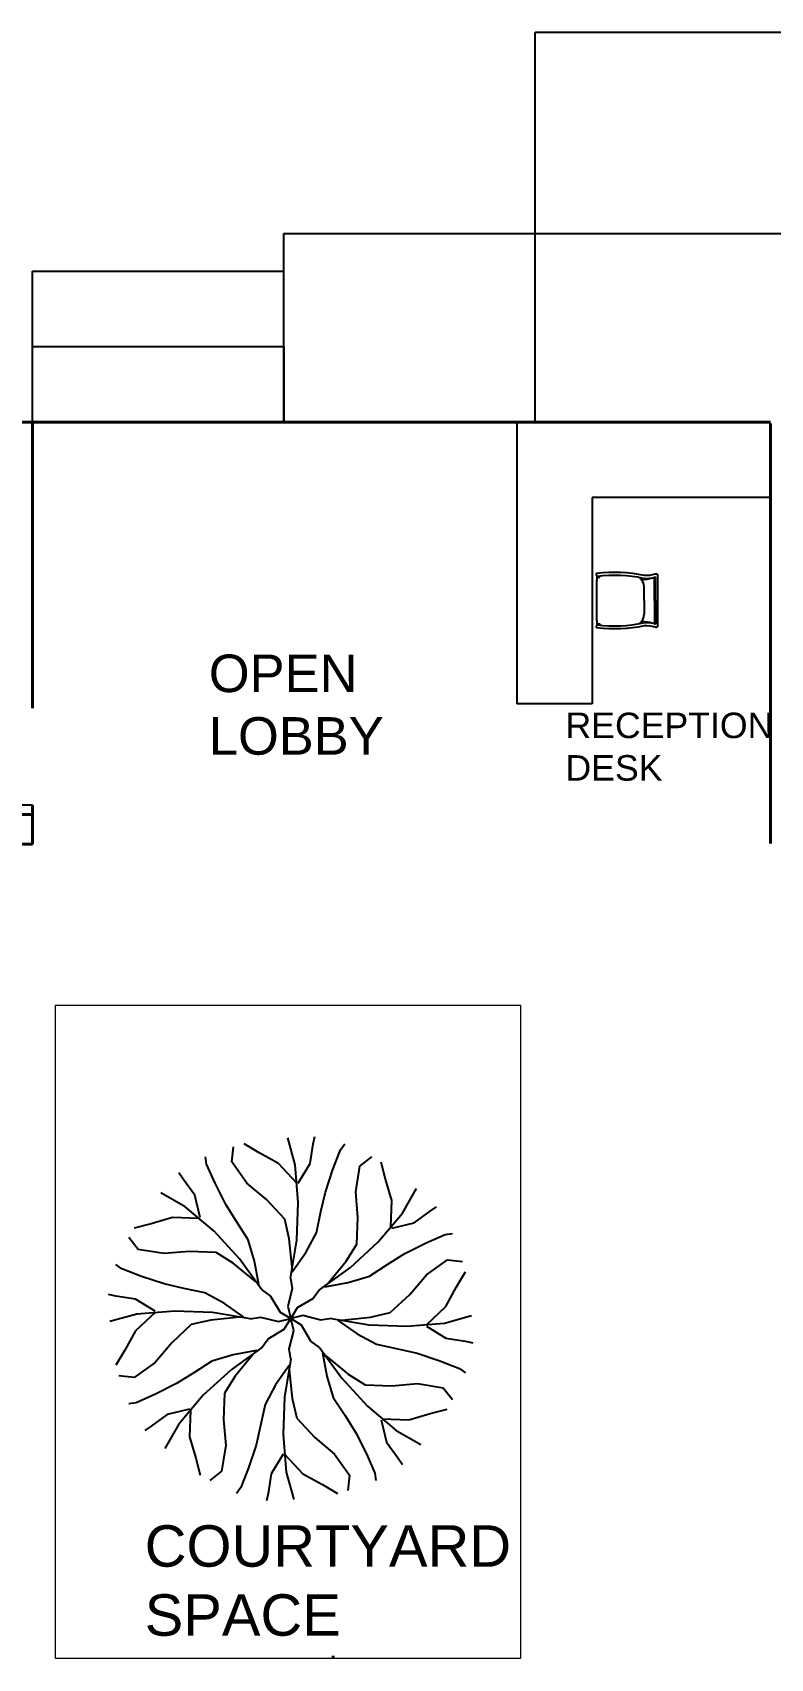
# Model space of a CAD drawing. Header units: metres. Extents: x -353 to 1688, y -477 to 135.
# Drawn here: x 528.48 to 534.35, y -162.07 to -149.13 of the extents above; entities that cross this region are included whole.
import ezdxf

# ---------------------------------------------------------------- set-up
doc = ezdxf.new("R2010")
doc.units = ezdxf.units.M
doc.header["$MEASUREMENT"] = 0
for name, color, linetype in [('door space', 1, 'Continuous'), ('ID-LOOSE', 31, 'Continuous'), ('ID-LOOSE2', 8, 'Continuous'), ('TREES', 82, 'Continuous')]:
    doc.layers.add(name, color=color, linetype=linetype)
for name, color, linetype, plot in [('FURNITURE', 130, 'Continuous', False), ('STAIR', 231, 'Continuous', False), ('TEXT', 141, 'Continuous', False)]:
    doc.layers.add(name, color=color, linetype=linetype, plot=plot)
doc.layers.add('PLINTH', color=7, linetype='Continuous', lineweight=20)
doc.layers.add('WALL', color=2, linetype='Continuous', lineweight=40)
doc.styles.get("Standard").update_dxf_attribs({"font": 'arial.ttf'})

# ---------------------------------------------------------------- blocks, each defined once
blk = doc.blocks.new('BRANCHZ', base_point=(0.5, 0.5))
for p, q in [((0.8758, 0.6211), (0.9341, 0.6629)), ((0.9341, 0.6629), (0.9759, 0.6586)), ((0.8297, 0.5667), (0.8758, 0.6211)), ((0.9298, 0.5334), (0.9591, 0.5878)), ((0.9591, 0.5878), (0.9842, 0.6293)), ((0.7756, 0.5166), (0.8297, 0.5667)), ((0.5334, 0.5083), (0.5, 0.5)), ((0.5835, 0.4958), (0.5335, 0.5083)), ((0.6126, 0.5001), (0.5835, 0.4958)), ((0.6126, 0.5001), (0.717, 0.4833)), ((0.6294, 0.4958), (0.6837, 0.4582)), ((0.6416, 0.496), (0.7213, 0.5041)), ((0.7213, 0.5041), (0.7756, 0.5166)), ((0.8758, 0.4833), (0.9298, 0.5334)), ((0.9258, 0.4876), (1.001, 0.5083)), ((0.6837, 0.4582), (0.7381, 0.4289)), ((0.717, 0.4833), (0.8214, 0.479)), ((0.8214, 0.479), (0.9258, 0.4876)), ((0.8758, 0.479), (0.9298, 0.4457)), ((0.7381, 0.4289), (0.7964, 0.4164)), ((0.7964, 0.4164), (0.8507, 0.4039)), ((0.9298, 0.4457), (0.9842, 0.4375)), ((0.9842, 0.4375), (1.005, 0.4332)), ((0.8507, 0.4039), (0.9133, 0.3831)), ((0.9133, 0.3831), (0.9674, 0.3623)), ((0.9674, 0.3623), (0.9842, 0.3498))]:
    blk.add_line(p, q)
blk = doc.blocks.new('TREE-16')
at = {"xscale": 120, "yscale": 120, "zscale": 120}
for rotation in [90, 134.9999999999999, 44.99999999999985, 180, 224.9999999999999, 314.9999999999998, 270]:
    blk.add_blockref('BRANCHZ', (0, 0), dxfattribs=dict(at, rotation=rotation))
blk.add_blockref('BRANCHZ', (0, 0), dxfattribs=at)
blk = doc.blocks.new('A$C51F1')
at = {"layer": 'ID-LOOSE'}
blk.add_lwpolyline([(0.439, 0.474, 0.102523), (0.429, 0.386, -0.080461), (0.445, 0.009, -0.3023), (0.42, 0.012, 0.197932), (0.411, 0.013, -0.028193), (0.357, 0.009), (0.227, 0.009), (0.097, 0.009, -0.028193), (0.043, 0.013, 0.197932), (0.034, 0.012, -0.3023), (0.009, 0.009, -0.080461), (0.025, 0.386, 0.102523), (0.015, 0.474, -0.587111), (0.026, 0.493), (0.428, 0.493, -0.587111)], format="xyb", close=True, dxfattribs=at)
at = {"layer": 'ID-LOOSE2'}
for p, q in [((0.227, 0.476), (0.044, 0.476)), ((0.227, 0.468), (0.044, 0.468)), ((0.227, 0.467), (0.044, 0.467)), ((0.227, 0.476), (0.411, 0.476)), ((0.227, 0.468), (0.411, 0.468)), ((0.227, 0.467), (0.411, 0.467)), ((0.227, 0.386), (0.121, 0.386)), ((0.227, 0.386), (0.334, 0.386)), ((0.042, 0.032), (0.032, 0.032)), ((0.042, 0.032), (0.033, 0.028)), ((0.043, 0.013), (0.042, 0.032)), ((0.411, 0.013), (0.413, 0.032)), ((0.413, 0.032), (0.423, 0.032)), ((0.413, 0.032), (0.422, 0.028))]:
    blk.add_line(p, q, dxfattribs=at)
for centre, radius, start, end in [((0.044, 0.473), 0.00242, 100.345, 201.3742), ((-0.19, 0.406), 0.241, 354.5513, 15.9626), ((0.044, 0.467), 0.000725, 87.3762, 197.5208), ((0.044, 0.466), 0.000433, 71.7715, 189.2202), ((-0.256, 0.358), 0.317, 1.1591, 17.5641), ((0.711, 0.358), 0.317, 162.4359, 178.8409), ((0.644, 0.406), 0.241, 164.0374, 185.4487), ((0.411, 0.473), 0.00242, 338.6258, 79.655), ((0.411, 0.467), 0.000725, 342.4792, 92.6238), ((0.411, 0.466), 0.000433, 350.7798, 108.2285), ((1.181, 0.149), 1.154, 168.4357, 186.8363), ((0.121, 0.288), 0.0978, 90.5164, 143.1927), ((0.333, 0.288), 0.0978, 36.8073, 89.4836), ((-0.726, 0.149), 1.154, 353.1637, 11.5643), ((0.04, 0.001), 0.012, 71.7536, 116.5375), ((0.415, 0.001), 0.012, 63.4625, 108.2464)]:
    blk.add_arc(centre, radius, start, end, dxfattribs=at)

msp = doc.modelspace()

# ---------------------------------------------------------------- linework, layer by layer
at = {"layer": 'Defpoints'}
msp.add_line((528.47615, -154.50436), (528.47701, -154.50436), dxfattribs=at)
at = {"layer": 'door space'}
msp.add_line((528.47701, -155.27436), (527.56615, -155.27436), dxfattribs=at)
at = {"layer": 'FURNITURE'}
for p, q in [((532.3311, -152.22611), (532.3311, -154.46919)), ((534.34838, -152.82611), (532.9311, -152.82611)), ((532.9311, -152.82611), (532.9311, -154.46919)), ((532.9311, -154.46919), (532.3311, -154.46919))]:
    msp.add_line(p, q, dxfattribs=at)
at = {"layer": 'PLINTH'}
for p, q in [((528.65874, -156.86593), (532.35874, -156.86593)), ((528.65874, -162.06593), (528.65874, -156.86593)), ((532.35874, -156.86593), (532.35874, -162.06593)), ((532.35874, -162.06593), (528.65874, -162.06593))]:
    msp.add_line(p, q, dxfattribs=at)
at = {"layer": 'STAIR'}
for p, q in [((532.47701, -152.22611), (532.47701, -149.12611)), ((536.77701, -149.12611), (532.47701, -149.12611)), ((530.47701, -152.22611), (530.47701, -150.72611)), ((530.47701, -150.72611), (534.77701, -150.72611)), ((528.47701, -152.22611), (528.47701, -151.02611)), ((528.47701, -151.02611), (530.47701, -151.02611)), ((528.47701, -151.62611), (530.47701, -151.62611)), ((530.47701, -151.62611), (530.47701, -152.22611))]:
    msp.add_line(p, q, dxfattribs=at)
at = {"layer": 'WALL'}
for p, q in [((534.34971, -152.22611), (524.01701, -152.22611)), ((528.47701, -154.50436), (528.47701, -152.22056)), ((534.34838, -155.58028), (534.34838, -152.23663)), ((528.47701, -155.58611), (528.47701, -155.27436)), ((524.24701, -155.35056), (528.47701, -155.35056)), ((526.848, -155.58611), (528.47701, -155.58611)), ((530.86971, -162.06593), (530.86971, -162.04611))]:
    msp.add_line(p, q, dxfattribs=at)

# ---------------------------------------------------------------- block references
at = {"layer": 'FURNITURE', "rotation": 270}
msp.add_blockref('A$C51F1', (532.95811, -153.41971), dxfattribs=at)
at = {"layer": 'TREES', "color": 0, "xscale": 0.02393584911099371, "yscale": 0.02393584911099371, "zscale": 0.02393584911099371}
msp.add_blockref('TREE-16', (530.53137, -159.3614), dxfattribs=at)

# ---------------------------------------------------------------- texts
at = {"layer": 'PLINTH', "insert": (529.36953, -161.00577), "char_height": 0.3296019, "attachment_point": 1}
msp.add_mtext_dynamic_manual_height_columns('COURTYARD SPACE', width=0.2376075, gutter_width=1.64801, heights=[0], dxfattribs=at)
at = {"layer": 'TEXT', "attachment_point": 1}
for s, width, gutter_width, insert, char_height in [('OPEN LOBBY', 0.0693657, 1.49379, (529.87998, -154.07648), 0.298757), ('RECEPTION DESK ', 0.0515614, 1.01461, (532.71809, -154.53861), 0.202921)]:
    msp.add_mtext_dynamic_manual_height_columns(s, width=width, gutter_width=gutter_width, heights=[0], dxfattribs=dict(at, insert=insert, char_height=char_height))

doc.saveas('drawing.dxf')
